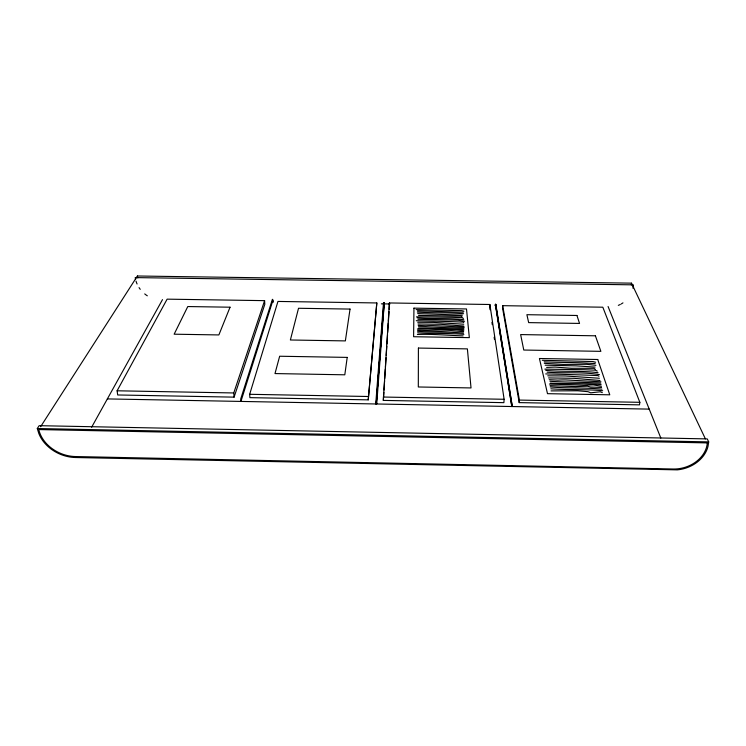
<?xml version="1.0" encoding="UTF-8"?>
<svg xmlns="http://www.w3.org/2000/svg" width="746" height="746" viewBox="0 0 746 746"><rect width="100%" height="100%" fill="white"/><g stroke="black" fill="none" stroke-linecap="round" stroke-linejoin="round"><path stroke-width="1.12" d="M383.313 400.406L389.412 302.96L489.88 304.499L504.119 399.278L503.886 402.654L383.313 400.406L383.836 392.34M383.686 303.874L383.686 303.146L384.171 303.883M383.929 303.286L384.33 302.559L382.073 327.597M389.412 302.96L389.179 309.366M489.768 306.466L489.88 304.499M495.074 305.58L495.12 304.853L496.071 304.862L496.025 305.599M383.985 390.037L384.582 380.814M384.722 378.511L385.318 369.289M385.468 366.985L386.064 357.763M386.214 355.46L386.801 346.247M386.95 343.934L387.547 334.721M387.696 332.418L388.284 323.195M388.433 320.892L389.03 311.669M502.683 305.673L502.534 307.884L519.207 402.607L639.481 404.854L639.844 402.318L602.824 307.203L502.683 305.673L519.393 400.08L519.207 402.607M495.447 304.191L511.84 406.533L495.4 304.928M495.801 304.191L512.278 406.533L495.754 304.928M376.674 398.187L376.236 403.978L383.929 302.559M376.851 395.874L377.383 388.927M377.56 386.615L378.175 378.511M378.353 376.198L378.884 369.261M379.061 366.939L379.686 358.845M379.863 356.523L380.395 349.585M380.572 347.263L381.896 329.909M384.33 302.559L376.721 403.987L376.721 403.138L375.742 403.12L375.742 403.968L383.528 302.531M368.244 399.856L376.814 302.951L277.96 301.44L249.668 394.298L249.901 397.646L368.244 399.856L376.814 302.951M632.972 288.254L633.326 284.851L135.203 277.596L135.613 279.368M708.7 441.893L707.991 446.406A31.593 25.308 -15.6 0 1 677.321 469.859L75.486 457.522A34.689 27.443 23.1 0 1 38.727 433.23L37.3 428.53L39.146 425.677L707.273 438.909L708.7 441.893L37.3 428.53M272.542 301.487L240.921 401.432L240.734 398.905L272.421 299.295M234.085 397.142L264.811 304.321L264.597 300.647L167.123 299.155L117.103 390.792L117.7 394.97L234.085 397.142L233.759 392.955L264.597 300.647M91.609 427.272L162.497 299.622M40.62 426.712L137.413 275.992L631.508 283.154L705.39 438.853M550.856 388.806C568.014 390.037 585.601 389.123 602.675 390.727M417.676 332.791C432.978 333.779 448.644 333.042 463.881 334.339M550.25 386.913C567.314 388.452 584.976 387.426 601.938 389.17M417.546 331.261C432.717 332.502 448.449 331.662 463.564 333.08M546.641 367.405L555.117 367.079L571.371 368.282L593.965 368.31L595.317 369.289M418.525 315.418L461.084 316.145L462.091 316.938M551.024 390.895L577.674 390.783L587.951 391.669L590.692 392.816L600.25 391.79L602.311 392.629M417.378 334.478C432.764 333.891 448.225 335.43 463.126 335.877M416.557 316.826L451.862 317.292L461.895 317.665L463.434 318.421M544.869 369.13L584.109 369.718L595.336 370.175L597.266 371.098M417.993 323.969L440.7 324.286L463.779 326.039M548.58 377.924L573.861 378.315L599.989 380.479M381.355 303.836L389.953 303.967M417.676 313.6L462.427 315.166M418.208 325.405L425.919 325.76A39.678 17.941 1.6 0 1 433.286 325.62L464.348 327.112M418.45 328.175L463.853 329.387M417.424 328.949L456.738 329.611L463.798 330.702M545.149 365.186L576.136 365.866L595.149 367.107M549.252 379.695L557.915 380.134A45.002 21.895 6.4 0 1 566.037 379.956L600.959 381.803M550.334 383.099C567.314 384.041 584.211 383.071 601.108 384.6M549.429 384.059L583.503 385.188L593.275 384.88L601.453 386.232M117.103 390.792L233.759 392.955M249.668 394.298L368.226 396.499M383.323 397.04L504.119 399.278M519.393 400.08L639.844 402.318M107.359 398.914L649.225 409.116M417.919 319.307L457.82 320.174L464.581 321.293M417.331 312.08C432.783 313.106 448.141 312.49 463.574 313.702M547.107 372.179C564.48 373.532 582.328 371.648 599.42 374.632M544.319 363.321L563.137 364.402L586.552 364.3L595.97 365.307M416.128 309.609L461.681 310.634L463.947 311.203M542.267 360.29L592.939 361.549L595.616 362.248M417.49 310.849L463.275 312.22M544.132 361.81C559.808 362.659 575.651 362.239 591.121 363.367L595.187 363.498M418.515 326.683L463.937 328.231M416.268 320.715C431.943 321.022 447.423 321.461 463.014 322.076L463.798 322.589M417.107 317.824C432.382 319.251 448.318 317.833 463.788 319.708M549.961 381.262C566.867 382.456 583.987 382.036 600.847 383.174M545.699 373.914C563.239 374.305 580.509 374.837 597.928 375.602L598.954 376.236M545.774 370.37C562.932 372.086 580.733 370.445 598.059 372.692M463.62 331.69L451.162 330.665L440.56 331.01L417.639 330.217M601.565 387.454L590.571 387.034L587.41 386.186L575.735 386.605L550.044 385.626M463.742 324.221L433.585 322.384L417.723 322.263M599.402 378.241L565.393 375.975L547.769 375.816M608.074 306.513L660.835 438.07M489.712 307.455L490.057 309.749M491.931 322.365L492.276 324.659M494.15 337.276L494.495 339.57M273.185 302.177L273.064 299.985L272.579 299.985L272.691 302.177M137.805 277.885A24.721 21.457 28.5 0 1 137.413 275.992M631.508 283.154A22.287 19.489 -21.6 0 1 631.358 284.991M147.316 295.808A25.504 22.11 28.4 0 1 144.715 293.905M140.267 289.327A25.504 22.11 28.4 0 1 139.054 287.62M137.077 283.993A25.504 22.11 28.4 0 1 136.024 281.13M622.957 302.876A23.07 20.151 -21.5 0 1 621.166 303.986M620.234 304.48A23.07 20.151 -21.5 0 1 618.313 305.356M418.403 348.065L418.31 386.978L471.024 387.939L467.388 348.886L418.403 348.065M413.946 308.145L413.601 336.726L469.337 337.64L466.492 308.956L413.946 308.145M347.216 357.399L344.801 374.809L274.994 373.569L279.657 356.234L347.216 357.399M350.042 309.077L345.361 340.903L290.38 339.99L298.521 308.275L350.042 309.077M230.048 307.203L218.876 334.935L174.144 334.199L187.787 306.55L230.048 307.203M576.938 315.474L526.89 314.691L528.672 322.617L579.549 323.428L576.938 315.474M595.401 335.803L520.633 334.581L523.776 350.042L600.875 351.347L595.401 335.803M597.742 359.497L539.423 358.5L547.499 393.674L609.771 394.811L597.742 359.497M707.311 442.9L38.783 429.565A33.467 26.483 23.1 0 0 75.355 456.543L673.246 469.01A30.334 24.301 -15.6 0 0 707.311 442.9"/></g></svg>
